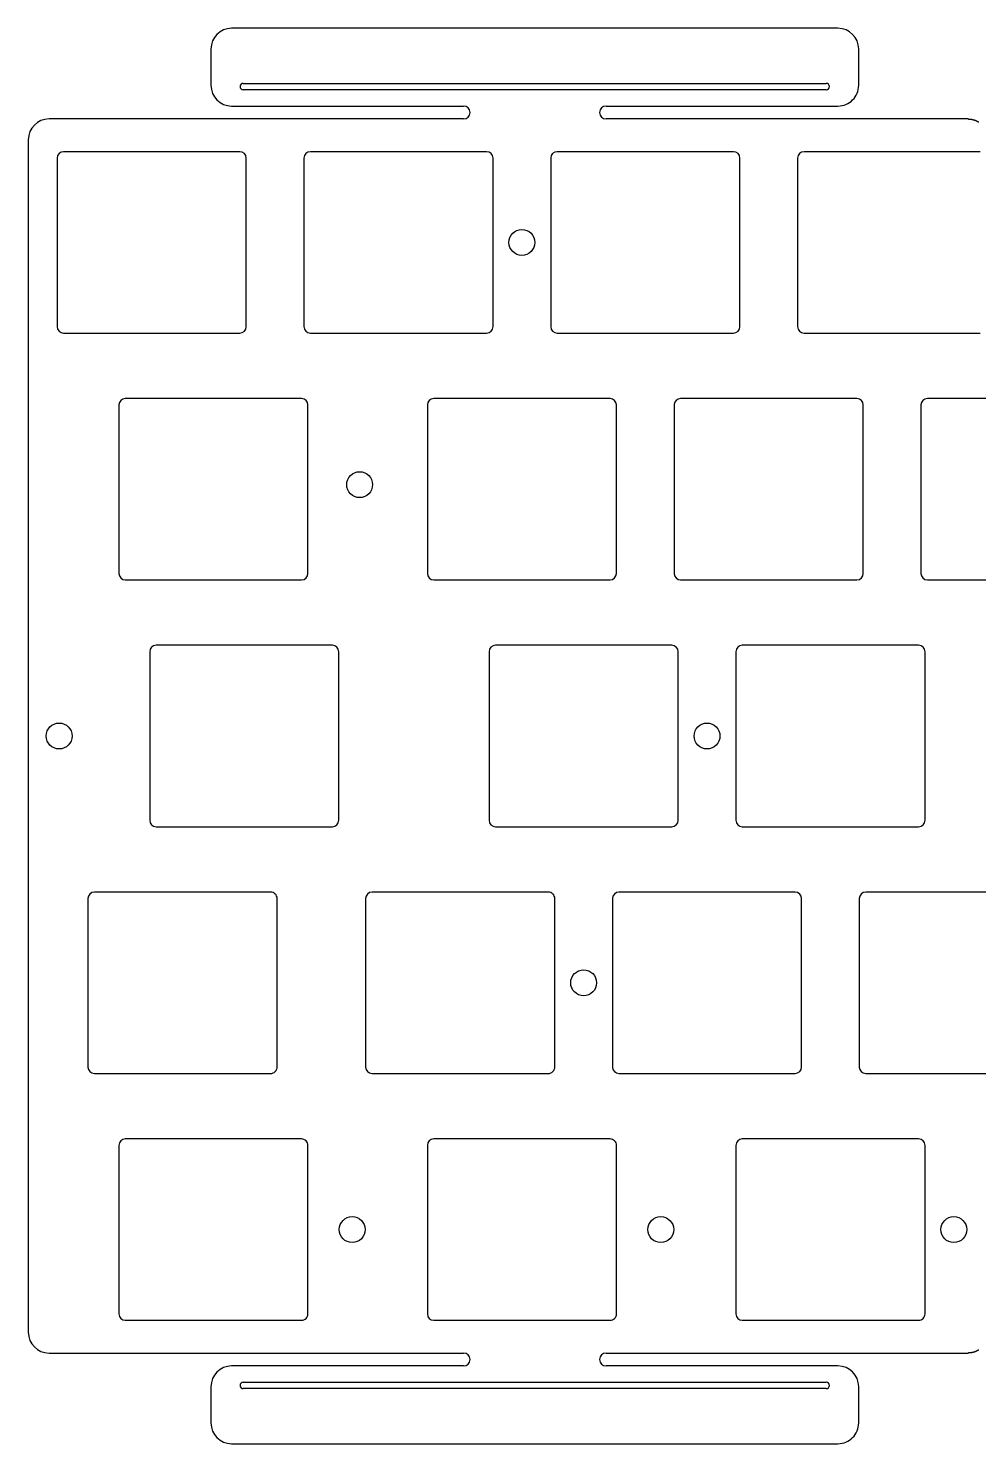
# Model space of a CAD drawing. Header units: millimetres. Extents: x -10 to 276, y -93 to 17.
# Drawn here: x -9.5 to 63.8, y -92.7 to 16.5 of the extents above; entities that cross this region are included whole.
import ezdxf

# ---------------------------------------------------------------- set-up
doc = ezdxf.new("R2010")
doc.units = ezdxf.units.MM
doc.layers.get('0').update_dxf_attribs({"linetype": 'CONTINUOUS'})
doc.layers.add('BLACK', color=7, linetype='CONTINUOUS')

msp = doc.modelspace()

# ---------------------------------------------------------------- linework, layer by layer
for points in [[(-4.91875, -50.65), (-4.91875, -63.65, 0.4142123908), (-4.41875, -64.15), (9.18125, -64.15, 0.4142135624), (9.68125, -63.65), (9.68125, -50.65, 0.4142135624), (9.18125, -50.15), (-4.41875, -50.15, 0.4142123908)], [(16.5125, -50.65), (16.5125, -63.65, 0.4142123908), (17.0125, -64.15), (30.6125, -64.15, 0.4142135624), (31.1125, -63.65), (31.1125, -50.65, 0.4142135624), (30.6125, -50.15), (17.0125, -50.15, 0.4142123908)], [(-2.5375, -69.7), (-2.5375, -82.7, 0.4142123908), (-2.0375, -83.2), (11.5625, -83.2, 0.4142135624), (12.0625, -82.7), (12.0625, -69.7, 0.4142135624), (11.5625, -69.2), (-2.0375, -69.2, 0.4142123908)], [(21.275, -69.7), (21.275, -82.7, 0.4142123908), (21.775, -83.2), (35.375, -83.2, 0.4142135624), (35.875, -82.7), (35.875, -69.7, 0.4142135624), (35.375, -69.2), (21.775, -69.2, 0.4142123908)], [(45.5875, -83.2), (59.1875, -83.2, 0.4142135624), (59.6875, -82.7), (59.6875, -69.7, 0.4142135624), (59.1875, -69.2), (45.5875, -69.2, 0.4142123908), (45.0875, -69.7), (45.0875, -82.7, 0.4142123908)]]:
    msp.add_lwpolyline(points, format="xyb", close=True)
for centre in [(33.3375, -57.15), (15.478125, -76.2), (39.290625, -76.2), (61.9125, -76.2)]:
    msp.add_circle(centre, 1)
at = {"layer": 'BLACK', "linetype": 'Continuous'}
for p, q in [((52.9701, 16.525), (6.162303, 16.525)), ((4.570082, 14.925), (4.570082, 12.125)), ((54.570082, 12.125), (54.570082, 14.932589)), ((7.0701, 12.275), (52.0701, 12.275)), ((52.0701, 11.775), (7.0701, 11.775)), ((6.1701, 10.525), (24.0701, 10.525)), ((35.0701, 10.525), (52.970082, 10.525)), ((24.0701, 9.525), (-7.925, 9.525)), ((63.009025, 9.525), (35.0701, 9.525)), ((63.009025, 9.525), (63.020337, 9.52496)), ((63.020337, 9.52496), (63.031648, 9.52484)), ((63.031648, 9.52484), (63.042958, 9.52464)), ((63.042958, 9.52464), (63.054266, 9.52436)), ((63.054266, 9.52436), (63.065572, 9.524)), ((63.065572, 9.524), (63.076876, 9.523561)), ((63.076876, 9.523561), (63.088176, 9.523041)), ((63.088176, 9.523041), (63.099472, 9.522441)), ((63.099472, 9.522441), (63.110763, 9.521762)), ((63.110763, 9.521762), (63.12205, 9.521003)), ((63.12205, 9.521003), (63.133331, 9.520164)), ((63.133331, 9.520164), (63.144606, 9.519245)), ((63.144606, 9.519245), (63.155874, 9.518247)), ((63.155874, 9.518247), (63.167135, 9.517168)), ((63.167135, 9.517168), (63.178389, 9.516011)), ((63.178389, 9.516011), (63.189634, 9.514773)), ((63.189634, 9.514773), (63.20087, 9.513457)), ((63.20087, 9.513457), (63.212096, 9.51206)), ((63.212096, 9.51206), (63.223313, 9.510585)), ((63.223313, 9.510585), (63.234519, 9.50903)), ((63.234519, 9.50903), (63.245714, 9.507396)), ((63.245714, 9.507396), (63.256897, 9.505683)), ((63.256897, 9.505683), (63.268067, 9.503891)), ((63.268067, 9.503891), (63.279225, 9.502019)), ((63.279225, 9.502019), (63.29037, 9.500069)), ((63.29037, 9.500069), (63.3015, 9.49804)), ((63.3015, 9.49804), (63.312616, 9.495933)), ((63.312616, 9.495933), (63.323717, 9.493747)), ((63.323717, 9.493747), (63.329262, 9.492625)), ((63.329262, 9.492625), (63.334802, 9.491482)), ((63.334802, 9.491482), (63.340339, 9.490321)), ((63.340339, 9.490321), (63.345871, 9.48914)), ((63.345871, 9.48914), (63.351399, 9.487939)), ((63.351399, 9.487939), (63.356923, 9.486719)), ((63.356923, 9.486719), (63.362443, 9.485479)), ((63.362443, 9.485479), (63.367958, 9.484219)), ((63.367958, 9.484219), (63.373469, 9.482941)), ((63.373469, 9.482941), (63.378975, 9.481642)), ((63.378975, 9.481642), (63.384477, 9.480325)), ((63.384477, 9.480325), (63.389974, 9.478987)), ((63.389974, 9.478987), (63.395466, 9.477631)), ((63.395466, 9.477631), (63.400953, 9.476255)), ((63.400953, 9.476255), (63.406435, 9.474859)), ((63.406435, 9.474859), (63.411913, 9.473444)), ((63.411913, 9.473444), (63.417385, 9.47201)), ((63.417385, 9.47201), (63.422853, 9.470557)), ((63.422853, 9.470557), (63.428315, 9.469084)), ((63.428315, 9.469084), (63.433772, 9.467592)), ((63.433772, 9.467592), (63.439223, 9.46608)), ((63.439223, 9.46608), (63.44467, 9.46455)), ((63.44467, 9.46455), (63.45011, 9.463)), ((63.45011, 9.463), (63.455546, 9.461431)), ((63.455546, 9.461431), (63.460975, 9.459842)), ((63.460975, 9.459842), (63.466399, 9.458235)), ((63.466399, 9.458235), (63.471818, 9.456608)), ((63.471818, 9.456608), (63.47723, 9.454962)), ((63.47723, 9.454962), (63.482637, 9.453297)), ((63.482637, 9.453297), (63.488038, 9.451613)), ((63.488038, 9.451613), (63.493432, 9.44991)), ((63.493432, 9.44991), (63.498821, 9.448187)), ((63.498821, 9.448187), (63.504204, 9.446446)), ((63.504204, 9.446446), (63.509581, 9.444686)), ((63.509581, 9.444686), (63.51495, 9.442906)), ((63.51495, 9.442906), (63.520315, 9.441108)), ((63.520315, 9.441108), (63.525672, 9.439291)), ((63.525672, 9.439291), (63.531023, 9.437454)), ((63.531023, 9.437454), (63.536367, 9.435599)), ((63.536367, 9.435599), (63.541706, 9.433725)), ((63.541706, 9.433725), (63.547037, 9.431832)), ((63.547037, 9.431832), (63.552362, 9.42992)), ((63.552362, 9.42992), (63.557679, 9.42799)), ((63.557679, 9.42799), (63.562991, 9.42604)), ((63.562991, 9.42604), (63.568294, 9.424072)), ((63.568294, 9.424072), (63.573592, 9.422085)), ((63.573592, 9.422085), (63.578881, 9.42008)), ((63.578881, 9.42008), (63.584165, 9.418055)), ((63.584165, 9.418055), (63.58944, 9.416013)), ((63.58944, 9.416013), (63.594709, 9.413951)), ((63.594709, 9.413951), (63.59997, 9.411871)), ((63.59997, 9.411871), (63.605224, 9.409772)), ((63.605224, 9.409772), (63.610471, 9.407654)), ((63.610471, 9.407654), (63.61571, 9.405518)), ((63.61571, 9.405518), (63.616466, 9.405208)), ((63.616466, 9.405208), (63.626916, 9.400876)), ((63.626916, 9.400876), (63.637334, 9.396471)), ((63.637334, 9.396471), (63.647722, 9.391992)), ((63.647722, 9.391992), (63.658077, 9.38744)), ((63.658077, 9.38744), (63.6684, 9.382815)), ((63.6684, 9.382815), (63.67869, 9.378117)), ((63.67869, 9.378117), (63.688947, 9.373346)), ((63.688947, 9.373346), (63.69917, 9.368503)), ((63.69917, 9.368503), (63.709358, 9.363587)), ((63.709358, 9.363587), (63.719511, 9.3586)), ((63.719511, 9.3586), (63.729629, 9.353541)), ((63.729629, 9.353541), (63.739711, 9.34841)), ((63.739711, 9.34841), (63.749757, 9.343209)), ((63.749757, 9.343209), (63.759766, 9.337936)), ((63.759766, 9.337936), (63.769737, 9.332592)), ((63.769737, 9.332592), (63.77967, 9.327179)), ((63.77967, 9.327179), (63.789565, 9.321695)), ((63.789565, 9.321695), (63.799421, 9.316141)), ((63.799421, 9.316141), (63.809238, 9.310517)), ((63.809238, 9.310517), (63.819014, 9.304824)), ((63.819014, 9.304824), (63.828751, 9.299063)), ((63.828751, 9.299063), (63.838446, 9.293232)), ((-9.525, 7.925), (-9.525, -84.125)), ((6.8, 7), (-6.799999, 7)), ((25.85, 7), (12.25, 7)), ((44.9, 7), (31.3, 7)), ((63.95, 7), (50.35, 7)), ((-7.3, 6.5), (-7.3, -6.499999)), ((7.3, -6.5), (7.3, 6.5)), ((11.75, 6.5), (11.75, -6.5)), ((26.35, -6.5), (26.35, 6.5)), ((30.8, 6.5), (30.8, -6.5)), ((45.4, -6.5), (45.4, 6.5)), ((49.85, 6.5), (49.85, -6.5)), ((-6.8, -7), (6.8, -7)), ((12.25, -7), (25.85, -7)), ((31.3, -7), (44.9, -7)), ((50.35, -7), (63.95, -7)), ((-2.5375, -12.550001), (-2.5375, -25.55)), ((11.5625, -12.05), (-2.037499, -12.05)), ((12.0625, -25.55), (12.0625, -12.55)), ((21.275, -12.55), (21.275, -25.55)), ((35.375, -12.05), (21.775, -12.05)), ((35.875, -25.55), (35.875, -12.55)), ((40.325, -12.55), (40.325, -25.55)), ((54.425, -12.05), (40.825, -12.05)), ((54.925, -25.55), (54.925, -12.55)), ((59.375, -12.55), (59.375, -25.55)), ((73.475, -12.05), (59.875, -12.05)), ((-2.037499, -26.05), (11.5625, -26.05)), ((21.775, -26.05), (35.375, -26.05)), ((40.825, -26.05), (54.425, -26.05)), ((59.875, -26.05), (73.475, -26.05)), ((-0.15625, -31.6), (-0.15625, -44.6)), ((13.94375, -31.1), (0.343751, -31.1)), ((14.44375, -44.6), (14.44375, -31.6)), ((26.0375, -31.6), (26.0375, -44.6)), ((40.1375, -31.1), (26.5375, -31.1)), ((40.6375, -44.6), (40.6375, -31.6)), ((45.0875, -31.6), (45.0875, -44.6)), ((59.1875, -31.1), (45.5875, -31.1)), ((59.6875, -44.6), (59.6875, -31.6)), ((0.343751, -45.1), (13.94375, -45.1)), ((26.5375, -45.1), (40.1375, -45.1)), ((45.5875, -45.1), (59.1875, -45.1)), ((49.6625, -50.15), (36.0625, -50.15)), ((68.7125, -50.15), (55.1125, -50.15)), ((35.5625, -50.65), (35.5625, -63.65)), ((50.1625, -63.65), (50.1625, -50.65)), ((54.6125, -50.65), (54.6125, -63.65)), ((36.0625, -64.15), (49.6625, -64.15)), ((55.1125, -64.15), (68.7125, -64.15)), ((-7.925, -85.725), (24.0701, -85.725)), ((35.0701, -85.725), (63.009025, -85.725)), ((63.020044, -85.724962), (63.009025, -85.725)), ((63.025702, -85.724913), (63.020044, -85.724962)), ((63.031359, -85.724844), (63.025702, -85.724913)), ((63.037016, -85.724755), (63.031359, -85.724844)), ((63.042672, -85.724646), (63.037016, -85.724755)), ((63.048329, -85.724517), (63.042672, -85.724646)), ((63.053984, -85.724368), (63.048329, -85.724517)), ((63.059639, -85.724199), (63.053984, -85.724368)), ((63.065293, -85.72401), (63.059639, -85.724199)), ((63.070947, -85.723801), (63.065293, -85.72401)), ((63.0766, -85.723572), (63.070947, -85.723801)), ((63.082252, -85.723323), (63.0766, -85.723572)), ((63.087903, -85.723055), (63.082252, -85.723323)), ((63.093553, -85.722766), (63.087903, -85.723055)), ((63.099202, -85.722457), (63.093553, -85.722766)), ((63.10485, -85.722128), (63.099202, -85.722457)), ((63.110496, -85.721779), (63.10485, -85.722128)), ((63.116141, -85.72141), (63.110496, -85.721779)), ((63.121785, -85.721022), (63.116141, -85.72141)), ((63.127428, -85.720613), (63.121785, -85.721022)), ((63.133069, -85.720184), (63.127428, -85.720613)), ((63.138708, -85.719736), (63.133069, -85.720184)), ((63.144346, -85.719267), (63.138708, -85.719736)), ((63.149982, -85.718779), (63.144346, -85.719267)), ((63.155617, -85.71827), (63.149982, -85.718779)), ((63.161249, -85.717742), (63.155617, -85.71827)), ((63.16688, -85.717194), (63.161249, -85.717742)), ((63.172509, -85.716626), (63.16688, -85.717194)), ((63.178135, -85.716038), (63.172509, -85.716626)), ((63.18376, -85.71543), (63.178135, -85.716038)), ((63.189382, -85.714802), (63.18376, -85.71543)), ((63.195002, -85.714154), (63.189382, -85.714802)), ((63.20062, -85.713487), (63.195002, -85.714154)), ((63.206235, -85.712799), (63.20062, -85.713487)), ((63.211848, -85.712092), (63.206235, -85.712799)), ((63.217458, -85.711365), (63.211848, -85.712092)), ((63.223066, -85.710618), (63.217458, -85.711365)), ((63.228671, -85.709852), (63.223066, -85.710618)), ((63.234273, -85.709065), (63.228671, -85.709852)), ((63.239872, -85.708259), (63.234273, -85.709065)), ((63.245469, -85.707433), (63.239872, -85.708259)), ((63.251062, -85.706587), (63.245469, -85.707433)), ((63.256653, -85.705721), (63.251062, -85.706587)), ((63.26224, -85.704836), (63.256653, -85.705721)), ((63.267824, -85.703931), (63.26224, -85.704836)), ((63.273405, -85.703006), (63.267824, -85.703931)), ((63.278983, -85.702061), (63.273405, -85.703006)), ((63.284557, -85.701097), (63.278983, -85.702061)), ((63.290128, -85.700113), (63.284557, -85.701097)), ((63.295695, -85.699109), (63.290128, -85.700113)), ((63.301259, -85.698085), (63.295695, -85.699109)), ((63.312375, -85.69598), (63.301259, -85.698085)), ((63.323476, -85.693795), (63.312375, -85.69598)), ((63.334561, -85.691533), (63.323476, -85.693795)), ((63.34563, -85.689192), (63.334561, -85.691533)), ((63.356682, -85.686773), (63.34563, -85.689192)), ((63.367716, -85.684275), (63.356682, -85.686773)), ((63.378732, -85.6817), (63.367716, -85.684275)), ((63.38973, -85.679047), (63.378732, -85.6817)), ((63.400709, -85.676316), (63.38973, -85.679047)), ((63.411668, -85.673508), (63.400709, -85.676316)), ((63.422606, -85.670623), (63.411668, -85.673508)), ((63.433524, -85.66766), (63.422606, -85.670623)), ((63.444421, -85.66462), (63.433524, -85.66766)), ((63.455296, -85.661503), (63.444421, -85.66462)), ((63.466148, -85.658309), (63.455296, -85.661503)), ((63.476977, -85.655039), (63.466148, -85.658309)), ((63.487783, -85.651692), (63.476977, -85.655039)), ((63.498565, -85.648269), (63.487783, -85.651692)), ((63.509322, -85.64477), (63.498565, -85.648269)), ((63.520055, -85.641195), (63.509322, -85.64477)), ((63.530761, -85.637544), (63.520055, -85.641195)), ((63.541442, -85.633818), (63.530761, -85.637544)), ((63.552096, -85.630016), (63.541442, -85.633818)), ((63.562722, -85.626139), (63.552096, -85.630016)), ((63.573321, -85.622187), (63.562722, -85.626139)), ((63.583892, -85.61816), (63.573321, -85.622187)), ((63.584654, -85.617867), (63.583892, -85.61816)), ((63.589929, -85.615822), (63.584654, -85.617867)), ((63.595197, -85.613758), (63.589929, -85.615822)), ((63.600458, -85.611676), (63.595197, -85.613758)), ((63.605711, -85.609576), (63.600458, -85.611676)), ((63.610957, -85.607456), (63.605711, -85.609576)), ((63.616195, -85.605319), (63.610957, -85.607456)), ((63.621426, -85.603162), (63.616195, -85.605319)), ((63.626648, -85.600988), (63.621426, -85.603162)), ((63.631864, -85.598795), (63.626648, -85.600988)), ((63.637071, -85.596583), (63.631864, -85.598795)), ((63.642271, -85.594353), (63.637071, -85.596583)), ((63.647462, -85.592105), (63.642271, -85.594353)), ((63.652646, -85.589838), (63.647462, -85.592105)), ((63.657821, -85.587554), (63.652646, -85.589838)), ((63.662988, -85.58525), (63.657821, -85.587554)), ((63.668147, -85.582929), (63.662988, -85.58525)), ((63.673298, -85.580589), (63.668147, -85.582929)), ((63.678441, -85.578231), (63.673298, -85.580589)), ((63.683575, -85.575855), (63.678441, -85.578231)), ((63.688701, -85.573461), (63.683575, -85.575855)), ((63.693818, -85.571049), (63.688701, -85.573461)), ((63.698927, -85.568619), (63.693818, -85.571049)), ((63.704027, -85.56617), (63.698927, -85.568619)), ((63.709118, -85.563704), (63.704027, -85.56617)), ((63.714201, -85.561219), (63.709118, -85.563704)), ((63.719274, -85.558717), (63.714201, -85.561219)), ((63.72434, -85.556197), (63.719274, -85.558717)), ((63.729395, -85.553659), (63.72434, -85.556197)), ((63.734442, -85.551102), (63.729395, -85.553659)), ((63.73948, -85.548529), (63.734442, -85.551102)), ((63.744509, -85.545937), (63.73948, -85.548529)), ((63.749528, -85.543328), (63.744509, -85.545937)), ((63.754539, -85.5407), (63.749528, -85.543328)), ((63.759539, -85.538056), (63.754539, -85.5407)), ((63.764531, -85.535393), (63.759539, -85.538056)), ((63.769513, -85.532713), (63.764531, -85.535393)), ((63.774486, -85.530015), (63.769513, -85.532713)), ((63.779449, -85.5273), (63.774486, -85.530015)), ((63.784402, -85.524567), (63.779449, -85.5273)), ((63.789346, -85.521817), (63.784402, -85.524567)), ((63.79428, -85.519049), (63.789346, -85.521817)), ((63.799204, -85.516264), (63.79428, -85.519049)), ((63.804118, -85.513461), (63.799204, -85.516264)), ((63.809022, -85.510642), (63.804118, -85.513461)), ((63.813916, -85.507804), (63.809022, -85.510642)), ((63.818801, -85.50495), (63.813916, -85.507804)), ((63.823675, -85.502078), (63.818801, -85.50495)), ((63.828538, -85.499189), (63.823675, -85.502078)), ((63.833392, -85.496283), (63.828538, -85.499189)), ((24.0701, -86.725), (6.162511, -86.725)), ((52.9701, -86.725), (35.0701, -86.725)), ((4.570082, -88.325), (4.570082, -91.125)), ((7.0701, -87.975), (52.0701, -87.975)), ((52.0701, -88.475), (7.0701, -88.475)), ((54.570082, -91.125), (54.570082, -88.317203)), ((6.1701, -92.725), (52.970082, -92.725))]:
    msp.add_line(p, q, dxfattribs=at)
at = {"layer": 'BLACK'}
for centre in [(28.575, 0), (16.04875, -18.7), (-7.14375, -38.1), (42.8625, -38.1)]:
    msp.add_circle(centre, 1, dxfattribs=at)
for centre, radius, start, end in [((6.1701, 14.925), 1.600018, 90.27920729, 180), ((52.9701, 14.925), 1.6, 0.27176206, 90), ((6.1701, 12.125), 1.6, 180, 270), ((7.0701, 12.025), 0.25, 90, 270), ((52.0701, 12.025), 0.25, 270, 90), ((52.9701, 12.125), 1.599982, 269.99935542, 0), ((24.0701, 10.025), 0.5, 270, 90), ((35.0701, 10.025), 0.5, 90, 270), ((-7.925, 7.925), 1.6, 90, 180), ((-6.799999, 6.499999), 0.500001, 90, 179.99988541), ((6.8, 6.5), 0.5, 0, 90), ((12.25, 6.5), 0.5, 90, 180), ((25.85, 6.5), 0.5, 0, 90), ((31.3, 6.5), 0.5, 90, 180), ((44.9, 6.5), 0.5, 0, 90), ((50.35, 6.5), 0.5, 90, 180), ((-6.799999, -6.499999), 0.500001, 180, 269.99988541), ((6.8, -6.5), 0.5, 270, 0), ((12.25, -6.5), 0.5, 180, 270), ((25.85, -6.5), 0.5, 270, 0), ((31.3, -6.5), 0.5, 180, 270), ((44.9, -6.5), 0.5, 270, 0), ((50.35, -6.5), 0.5, 180, 270), ((-2.037499, -12.550001), 0.500001, 90, 180), ((11.5625, -12.55), 0.5, 0, 90), ((21.775, -12.55), 0.5, 90, 180), ((35.375, -12.55), 0.5, 0, 90), ((40.825, -12.55), 0.5, 90, 180), ((54.425, -12.55), 0.5, 0, 90), ((59.875, -12.55), 0.5, 90, 180), ((-2.037499, -25.549999), 0.500001, 180.00011459, 270), ((11.5625, -25.55), 0.5, 270, 0), ((21.775, -25.55), 0.5, 180, 270), ((35.375, -25.55), 0.5, 270, 0), ((40.825, -25.55), 0.5, 180, 270), ((54.425, -25.55), 0.5, 270, 0), ((59.875, -25.55), 0.5, 180, 270), ((0.343751, -31.600001), 0.500001, 90, 179.99988541), ((13.94375, -31.6), 0.5, 0, 90), ((26.5375, -31.6), 0.5, 90, 180), ((40.1375, -31.6), 0.5, 0, 90), ((45.5875, -31.6), 0.5, 90, 180), ((59.1875, -31.6), 0.5, 0, 90), ((0.343751, -44.599999), 0.500001, 180.00011459, 270), ((13.94375, -44.6), 0.5, 270, 0), ((26.5375, -44.6), 0.5, 180, 270), ((40.1375, -44.6), 0.5, 270, 0), ((45.5875, -44.6), 0.5, 180, 270), ((59.1875, -44.6), 0.5, 270, 0), ((36.0625, -50.65), 0.5, 90, 180), ((49.6625, -50.65), 0.5, 0, 90), ((55.1125, -50.65), 0.5, 90, 180), ((36.0625, -63.65), 0.5, 180, 270), ((49.6625, -63.65), 0.5, 270, 0), ((55.1125, -63.65), 0.5, 180, 270), ((-7.925, -84.125), 1.6, 180, 270), ((24.0701, -86.225), 0.5, 270, 90), ((35.0701, -86.225), 0.5, 90, 270), ((6.1701, -88.325), 1.600018, 90.27175901, 180), ((52.9701, -88.325), 1.6, 0.27921043, 90), ((7.0701, -88.225), 0.25, 90, 270), ((52.0701, -88.225), 0.25, 270, 90), ((6.1701, -91.125), 1.6, 180, 270), ((52.9701, -91.125), 1.599982, 269.99935542, 0)]:
    msp.add_arc(centre, radius, start, end, dxfattribs=at)

doc.saveas('drawing.dxf')
